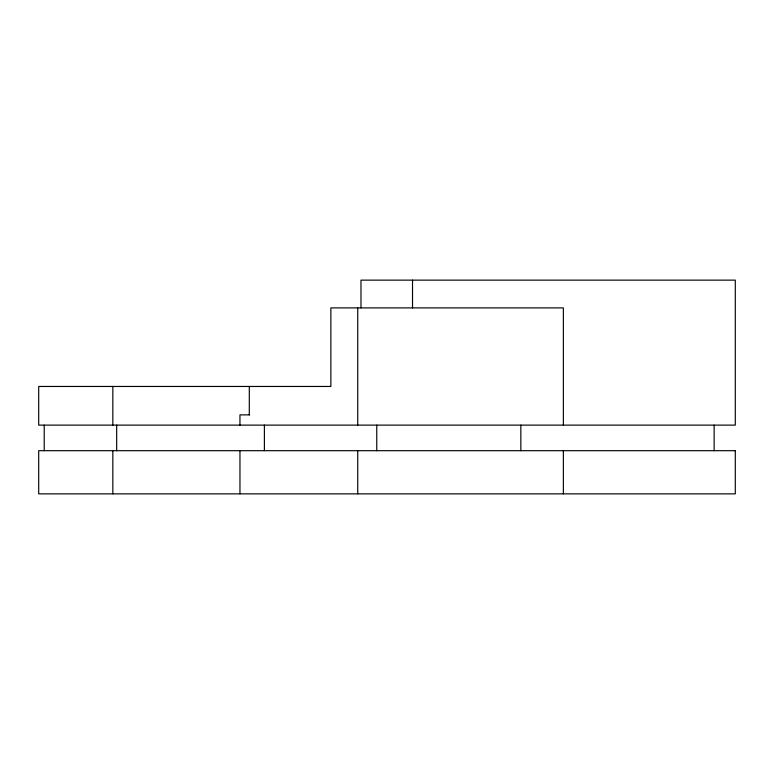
<?xml version="1.0" encoding="UTF-8"?>
<svg xmlns="http://www.w3.org/2000/svg" width="774" height="774" viewBox="0 0 774 774"><rect width="100%" height="100%" fill="white"/><g stroke="black" fill="none" stroke-linecap="round" stroke-linejoin="round"><path stroke-width="1.16" d="M249.605 414.874L239.95 414.874L239.959 425.12M714.141 425.12L714.141 450.691M563.356 425.12L563.356 307.897L330.866 307.897L330.866 386.458L38.7 386.458L38.7 425.12L735.3 425.12L735.3 280.14L360.984 280.14L360.984 307.926M563.356 450.691L563.356 493.86M520.844 425.12L520.844 450.691M412.523 280.14L412.523 307.926M376.764 425.12L376.764 450.691M357.733 307.897L357.733 425.12M357.733 450.691L357.733 493.86M264.389 425.12L264.389 450.691M249.296 386.458L249.296 414.874M239.959 450.691L239.959 493.86M116.671 425.12L116.671 450.691M112.83 386.458L112.83 425.12M112.83 450.691L112.83 493.86M44.215 425.12L44.215 450.691M735.3 450.691L38.7 450.691L38.7 493.86L735.3 493.86L735.3 450.691"/></g></svg>
